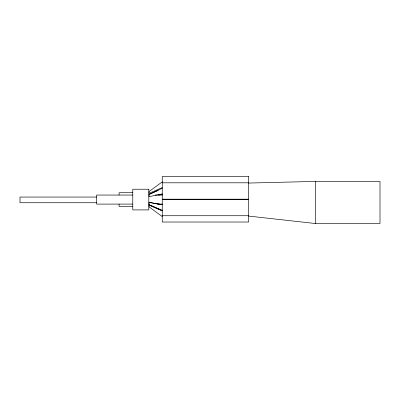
<?xml version="1.0" encoding="UTF-8"?>
<svg xmlns="http://www.w3.org/2000/svg" width="400" height="400" viewBox="0 0 400 400"><rect width="100%" height="100%" fill="white"/><g stroke="black" fill="none" stroke-linecap="round" stroke-linejoin="round"><path stroke-width="0.6" d="M162.255 181.87L149.07 191.55L149.07 193.33L162.255 187.555M149.07 194.475L162.255 188.225M158.245 190.44L149.07 194.395L149.07 196.665L162.255 193.895M248.63 183.055L315.35 181.42L380 181.42L380 223.51L315.35 223.51L248.63 216.085M162.255 182.805L248.63 182.805M132.775 192.72L119.07 192.72L119.07 195.05M132.775 195.05L96.57 195.05L96.57 204.095L132.775 204.095M155.05 195.05L162.535 195.05M96.57 197.05L20 197.05L20 202.735L96.57 202.735M162.255 199.185L248.63 199.185M162.255 199.315L248.63 199.315M156.92 204.095L162.535 204.095M132.775 206.425L119.07 206.425L119.07 204.095M162.255 215.73L248.63 215.73M162.255 210.71L149.07 204.765L149.07 202.41L162.255 204.62M149.07 202.43L162.255 204.66M149.07 204.74L162.255 210.29M162.255 210.915L149.07 205.11L149.07 206.885L162.255 216.59M315.35 181.42L315.35 223.51M162.255 194.335L158.66 194.985L162.255 194.335M248.63 176.49L162.255 176.49L162.255 222.025L248.63 222.025L248.63 176.49M148.81 189.23L132.775 189.23L132.775 209.915L148.81 209.915L148.81 189.23"/></g></svg>
